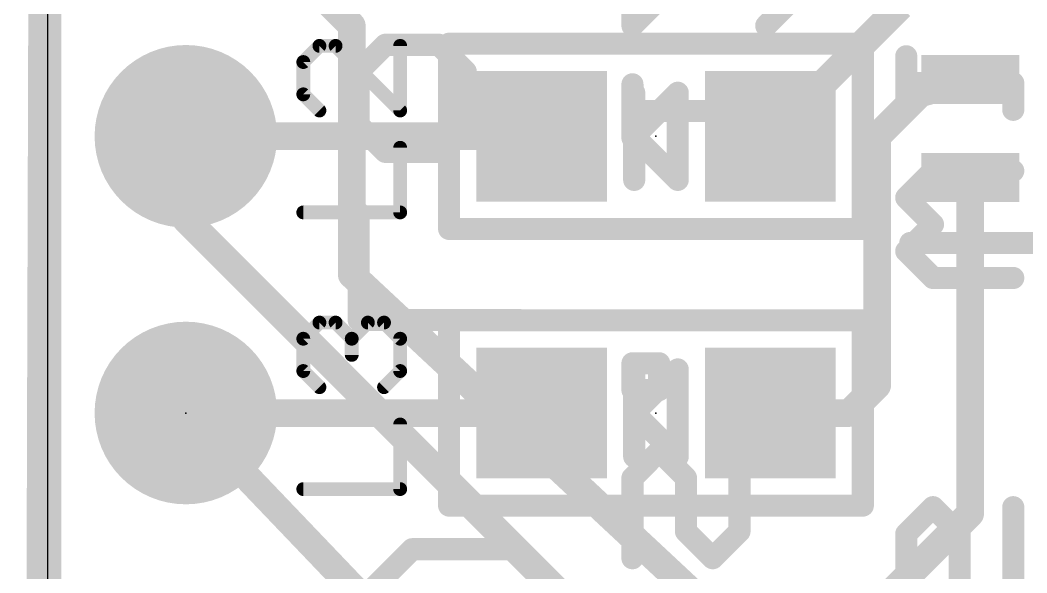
# Model space of a CAD drawing. Extents: x -0.3 to 18.1, y -0.3 to 42.1.
# Drawn here: x -0.25 to 8.99, y 19.49 to 24.56 of the extents above; entities that cross this region are included whole.
import ezdxf

# ---------------------------------------------------------------- set-up
doc = ezdxf.new("R2010")
doc.units = 0
for name, color, linetype in [('1', 12, 'CONTINUOUS'), ('16', 132, 'CONTINUOUS'), ('17', 110, 'CONTINUOUS'), ('20', 53, 'CONTINUOUS'), ('21', 40, 'CONTINUOUS'), ('22', 6, 'CONTINUOUS'), ('23', 40, 'CONTINUOUS')]:
    doc.layers.add(name, color=color, linetype=linetype)

# ---------------------------------------------------------------- blocks, each defined once
blk = doc.blocks.new('ROUNDP')
at = {"const_width": 0.5}
blk.add_lwpolyline([(0, -0.25, 1), (0, 0.25, 1), (0, -0.25)], format="xyb", dxfattribs=at)
blk = doc.blocks.new('RECT')
blk.add_solid([(-0.5, -0.5), (0.5, -0.5), (-0.5, 0.5), (0.5, 0.5)])

msp = doc.modelspace()

# ---------------------------------------------------------------- linework, layer by layer
at = {"layer": '1'}
for points, const_width in [([(0, -0.127), (0, 41.969)], 0.25), ([(6.638, 23.495), (7.832, 24.689)], 0.254), ([(8.014, 23.889), (8.474, 24.016)], 0.254), ([(7.62, 23.495), (8.014, 23.889)], 0.254), ([(4.538, 23.495), (1.27, 23.495)], 0.254), ([(7.62, 21.209), (7.62, 23.495)], 0.254), ([(8.474, 20.031), (8.474, 23.116)], 0.254), ([(7.366, 20.955), (7.62, 21.209)], 0.254), ([(4.538, 20.955), (1.27, 20.955)], 0.254), ([(6.638, 20.955), (7.366, 20.955)], 0.254), ([(6.858, 18.415), (8.474, 20.031)], 0.254)]:
    msp.add_lwpolyline(points, dxfattribs=dict(at, const_width=const_width))
at = {"layer": '1', "const_width": 0.127}
for points in [[(8.4909, 23.9548, 1), (8.4571, 24.0772)], [(7.9971, 23.9502, 1), (8.0309, 23.8278)], [(8.0589, 23.8441, 1), (7.9691, 23.9339)], [(1.27, 23.5585, 1), (1.27, 23.4315)], [(4.538, 23.4315, 1), (4.538, 23.5585)], [(6.5931, 23.5399, 1), (6.6829, 23.4501)], [(7.6835, 23.495, 1), (7.5565, 23.495)], [(7.5751, 23.5399, 1), (7.6649, 23.4501)], [(8.5375, 23.116, 1), (8.4105, 23.116)], [(7.5565, 21.209, 1), (7.6835, 21.209)], [(7.6649, 21.1641, 1), (7.5751, 21.2539)], [(1.27, 21.0185, 1), (1.27, 20.8915)], [(4.538, 20.8915, 1), (4.538, 21.0185)], [(6.638, 21.0185, 1), (6.638, 20.8915)], [(7.3211, 20.9999, 1), (7.4109, 20.9101)], [(7.366, 20.8915, 1), (7.366, 21.0185)], [(8.5189, 19.9861, 1), (8.4291, 20.0759)], [(8.4105, 20.031, 1), (8.5375, 20.031)]]:
    msp.add_lwpolyline(points, format="xyb", dxfattribs=at)
at = {"layer": '16'}
for points, const_width in [([(-0.127, -0.127), (0, 41.969)], 0.25), ([(2.794, 24.511), (1.27, 26.035)], 0.254), ([(2.794, 22.225), (2.794, 24.511)], 0.254), ([(1.27, 22.733), (1.27, 23.495)], 0.254), ([(6.858, 17.145), (1.27, 22.733)], 0.254), ([(6.604, 18.669), (2.794, 22.225)], 0.254), ([(6.858, 15.113), (1.27, 20.955)], 0.254)]:
    msp.add_lwpolyline(points, dxfattribs=dict(at, const_width=const_width))
at = {"layer": '16', "const_width": 0.127}
for points in [[(2.8575, 24.511, 1), (2.7305, 24.511)], [(2.7491, 24.4661, 1), (2.8389, 24.5559)], [(1.3335, 23.495, 1), (1.2065, 23.495)], [(1.3149, 22.7779, 1), (1.2251, 22.6881)], [(1.2065, 22.733, 1), (1.3335, 22.733)], [(2.8373, 22.2714, 1), (2.7507, 22.1786)], [(2.7305, 22.225, 1), (2.8575, 22.225)], [(1.3159, 20.9989, 1), (1.2241, 20.9111)]]:
    msp.add_lwpolyline(points, format="xyb", dxfattribs=at)
at = {"layer": '20'}
msp.add_line((0, 39.37), (0, 2.54), dxfattribs=at)
at = {"layer": '21'}
for points, const_width in [([(3.688, 22.645), (3.688, 24.345)], 0.2032), ([(3.688, 24.345), (7.488, 24.345)], 0.2032), ([(7.488, 24.345), (7.488, 22.645)], 0.2032), ([(2.497, 24.3252), (2.3487, 24.1769)], 0.127), ([(2.6453, 24.3252), (2.497, 24.3252)], 0.127), ([(3.2385, 23.732), (2.6453, 24.3252)], 0.127), ([(3.2385, 24.3252), (3.2385, 23.732)], 0.127), ([(2.3487, 24.1769), (2.3487, 23.8803)], 0.127), ([(5.388, 23.495), (5.388, 23.895)], 0.2032), ([(5.788, 23.895), (5.388, 23.495)], 0.2032), ([(5.788, 23.095), (5.788, 23.895)], 0.2032), ([(2.3487, 23.8803), (2.497, 23.732)], 0.127), ([(5.388, 23.095), (5.388, 23.495)], 0.2032), ([(5.388, 23.495), (5.788, 23.095)], 0.2032), ([(3.2385, 22.7965), (3.2385, 23.3897)], 0.127), ([(2.3487, 22.7965), (3.2385, 22.7965)], 0.127), ([(7.488, 22.645), (3.688, 22.645)], 0.2032), ([(10.724, 22.516), (7.924, 22.516)], 0.2032), ([(2.3487, 21.6369), (2.497, 21.7852)], 0.127), ([(2.497, 21.7852), (2.6453, 21.7852)], 0.127), ([(2.6453, 21.7852), (2.7936, 21.6369)], 0.127), ([(2.7936, 21.6369), (2.9419, 21.7852)], 0.127), ([(2.9419, 21.7852), (3.0902, 21.7852)], 0.127), ([(3.0902, 21.7852), (3.2385, 21.6369)], 0.127), ([(3.688, 20.105), (3.688, 21.805)], 0.2032), ([(3.688, 21.805), (7.488, 21.805)], 0.2032), ([(7.488, 21.805), (7.488, 20.105)], 0.2032), ([(2.3487, 21.3403), (2.3487, 21.6369)], 0.127), ([(2.7936, 21.6369), (2.7936, 21.4886)], 0.127), ([(3.2385, 21.6369), (3.2385, 21.3403)], 0.127), ([(5.388, 20.955), (5.388, 21.355)], 0.2032), ([(5.788, 21.355), (5.388, 20.955)], 0.2032), ([(5.788, 20.555), (5.788, 21.355)], 0.2032), ([(2.497, 21.192), (2.3487, 21.3403)], 0.127), ([(3.2385, 21.3403), (3.0902, 21.192)], 0.127), ([(5.388, 20.555), (5.388, 20.955)], 0.2032), ([(5.388, 20.955), (5.788, 20.555)], 0.2032), ([(3.2385, 20.2565), (3.2385, 20.8497)], 0.127), ([(2.3487, 20.2565), (3.2385, 20.2565)], 0.127), ([(7.488, 20.105), (3.688, 20.105)], 0.2032)]:
    msp.add_lwpolyline(points, dxfattribs=dict(at, const_width=const_width))
for points, const_width in [([(3.7388, 24.345, 1), (3.6372, 24.345)], 0.1016), ([(3.688, 24.3958, 1), (3.688, 24.2942)], 0.1016), ([(7.5388, 24.345, 1), (7.4372, 24.345)], 0.1016), ([(7.488, 24.2942, 1), (7.488, 24.3958)], 0.1016), ([(2.497, 24.3569, 1), (2.497, 24.2934)], 0.0635), ([(2.5195, 24.3027, 1), (2.4746, 24.3476)], 0.0635), ([(2.6678, 24.3476, 1), (2.6229, 24.3027)], 0.0635), ([(2.6453, 24.2934, 1), (2.6453, 24.3569)], 0.0635), ([(3.2703, 24.3252, 1), (3.2067, 24.3252)], 0.0635), ([(2.3805, 24.1769, 1), (2.317, 24.1769)], 0.0635), ([(2.3263, 24.1993, 1), (2.3712, 24.1544)], 0.0635), ([(5.4388, 23.895, 1), (5.3372, 23.895)], 0.1016), ([(5.8388, 23.895, 1), (5.7372, 23.895)], 0.1016), ([(5.8239, 23.8591, 1), (5.7521, 23.9309)], 0.1016), ([(2.3712, 23.9028, 1), (2.3263, 23.8579)], 0.0635), ([(2.317, 23.8803, 1), (2.3805, 23.8803)], 0.0635), ([(2.4746, 23.7096, 1), (2.5195, 23.7545)], 0.0635), ([(3.216, 23.7096, 1), (3.261, 23.7545)], 0.0635), ([(3.2067, 23.732, 1), (3.2703, 23.732)], 0.0635), ([(5.4388, 23.495, 1), (5.3372, 23.495)], 0.1016), ([(5.4239, 23.5309, 1), (5.3521, 23.4591)], 0.1016), ([(5.3521, 23.5309, 1), (5.4239, 23.4591)], 0.1016), ([(5.3372, 23.495, 1), (5.4388, 23.495)], 0.1016), ([(3.2703, 23.3897, 1), (3.2067, 23.3897)], 0.0635), ([(5.3372, 23.095, 1), (5.4388, 23.095)], 0.1016), ([(5.7372, 23.095, 1), (5.8388, 23.095)], 0.1016), ([(5.7521, 23.0591, 1), (5.8239, 23.1309)], 0.1016), ([(2.3487, 22.8283, 1), (2.3487, 22.7648)], 0.0635), ([(3.2385, 22.7648, 1), (3.2385, 22.8283)], 0.0635), ([(3.2067, 22.7965, 1), (3.2703, 22.7965)], 0.0635), ([(3.688, 22.6958, 1), (3.688, 22.5942)], 0.1016), ([(3.6372, 22.645, 1), (3.7388, 22.645)], 0.1016), ([(7.4372, 22.645, 1), (7.5388, 22.645)], 0.1016), ([(7.488, 22.5942, 1), (7.488, 22.6958)], 0.1016), ([(7.924, 22.5668, 1), (7.924, 22.4652)], 0.1016), ([(2.497, 21.8169, 1), (2.497, 21.7534)], 0.0635), ([(2.5195, 21.7627, 1), (2.4746, 21.8076)], 0.0635), ([(2.6678, 21.8076, 1), (2.6229, 21.7627)], 0.0635), ([(2.6453, 21.7534, 1), (2.6453, 21.8169)], 0.0635), ([(2.9419, 21.8169, 1), (2.9419, 21.7534)], 0.0635), ([(2.9644, 21.7627, 1), (2.9195, 21.8076)], 0.0635), ([(3.1127, 21.8076, 1), (3.0678, 21.7627)], 0.0635), ([(3.0902, 21.7534, 1), (3.0902, 21.8169)], 0.0635), ([(3.7388, 21.805, 1), (3.6372, 21.805)], 0.1016), ([(3.688, 21.8558, 1), (3.688, 21.7542)], 0.1016), ([(7.5388, 21.805, 1), (7.4372, 21.805)], 0.1016), ([(7.488, 21.7542, 1), (7.488, 21.8558)], 0.1016), ([(2.3805, 21.6369, 1), (2.317, 21.6369)], 0.0635), ([(2.3263, 21.6593, 1), (2.3712, 21.6144)], 0.0635), ([(2.8254, 21.6369, 1), (2.7619, 21.6369)], 0.0635), ([(2.7712, 21.6593, 1), (2.8161, 21.6144)], 0.0635), ([(2.7712, 21.6144, 1), (2.8161, 21.6593)], 0.0635), ([(3.2703, 21.6369, 1), (3.2067, 21.6369)], 0.0635), ([(3.216, 21.6144, 1), (3.261, 21.6593)], 0.0635), ([(2.7619, 21.4886, 1), (2.8254, 21.4886)], 0.0635), ([(5.4388, 21.355, 1), (5.3372, 21.355)], 0.1016), ([(5.8388, 21.355, 1), (5.7372, 21.355)], 0.1016), ([(5.8239, 21.3191, 1), (5.7521, 21.3909)], 0.1016), ([(2.3712, 21.3628, 1), (2.3263, 21.3179)], 0.0635), ([(2.317, 21.3403, 1), (2.3805, 21.3403)], 0.0635), ([(3.2067, 21.3403, 1), (3.2703, 21.3403)], 0.0635), ([(3.261, 21.3179, 1), (3.216, 21.3628)], 0.0635), ([(2.4746, 21.1696, 1), (2.5195, 21.2145)], 0.0635), ([(3.0678, 21.2145, 1), (3.1127, 21.1696)], 0.0635), ([(5.4388, 20.955, 1), (5.3372, 20.955)], 0.1016), ([(5.4239, 20.9909, 1), (5.3521, 20.9191)], 0.1016), ([(5.3521, 20.9909, 1), (5.4239, 20.9191)], 0.1016), ([(5.3372, 20.955, 1), (5.4388, 20.955)], 0.1016), ([(3.2703, 20.8497, 1), (3.2067, 20.8497)], 0.0635), ([(5.7521, 20.5191, 1), (5.8239, 20.5909)], 0.1016), ([(5.3372, 20.555, 1), (5.4388, 20.555)], 0.1016), ([(5.7372, 20.555, 1), (5.8388, 20.555)], 0.1016), ([(2.3487, 20.2883, 1), (2.3487, 20.2248)], 0.0635), ([(3.2067, 20.2565, 1), (3.2703, 20.2565)], 0.0635), ([(3.2385, 20.2248, 1), (3.2385, 20.2883)], 0.0635), ([(3.688, 20.1558, 1), (3.688, 20.0542)], 0.1016), ([(7.488, 20.0542, 1), (7.488, 20.1558)], 0.1016), ([(3.6372, 20.105, 1), (3.7388, 20.105)], 0.1016), ([(7.4372, 20.105, 1), (7.5388, 20.105)], 0.1016)]:
    msp.add_lwpolyline(points, format="xyb", dxfattribs=dict(at, const_width=const_width))
at = {"layer": '22', "const_width": 0.2032}
for points in [[(5.3721, 25.4931), (5.3721, 24.5101)], [(5.3721, 24.5101), (6.3551, 25.4931)], [(6.8466, 24.7558), (6.6008, 24.5101)], [(2.8575, 24.0896), (3.1032, 24.3354)], [(3.1032, 24.3354), (3.5947, 24.3354)], [(3.5947, 24.3354), (3.8405, 24.0896)], [(7.8867, 23.7383), (7.8867, 24.2298)], [(2.8575, 23.5981), (2.8575, 24.0896)], [(3.8405, 24.0896), (3.8405, 23.5981)], [(5.3721, 23.481), (5.3721, 23.9725)], [(6.8466, 23.481), (6.8466, 23.9725)], [(8.8697, 23.984), (7.8867, 23.984)], [(8.8697, 23.7383), (8.8697, 23.984)], [(5.3721, 23.7268), (6.8466, 23.7268)], [(3.1032, 23.3524), (2.8575, 23.5981)], [(3.8405, 23.5981), (3.5947, 23.3524)], [(3.5947, 23.3524), (3.1032, 23.3524)], [(7.8867, 22.9319), (8.1324, 23.1777)], [(8.1324, 23.1777), (8.8697, 23.1777)], [(8.1324, 22.6862), (7.8867, 22.9319)], [(2.8575, 21.8088), (2.8575, 22.7918)], [(7.8867, 22.4404), (8.1324, 22.6862)], [(8.1324, 22.1947), (7.8867, 22.4404)], [(8.8697, 22.1947), (8.1324, 22.1947)], [(4.332, 21.8088), (2.8575, 21.8088)], [(5.6178, 21.4114), (5.3721, 21.4114)], [(5.3721, 21.4114), (5.3721, 21.1656)], [(5.6178, 21.1656), (5.6178, 21.4114)], [(5.3721, 21.1656), (5.6178, 21.1656)], [(5.3721, 20.3592), (5.6178, 20.605)], [(5.6178, 20.605), (5.8636, 20.3592)], [(6.3551, 19.8677), (6.3551, 20.605)], [(5.3721, 19.622), (5.3721, 20.3592)], [(5.8636, 20.3592), (5.8636, 19.8677)], [(7.8867, 19.8447), (8.1324, 20.0904)], [(8.1324, 20.0904), (8.3782, 19.8447)], [(8.8697, 19.3532), (8.8697, 20.0904)], [(5.8636, 19.8677), (6.1093, 19.622)], [(6.1093, 19.622), (6.3551, 19.8677)], [(7.8867, 19.1075), (7.8867, 19.8447)], [(8.3782, 19.8447), (8.3782, 19.3532)], [(2.8575, 19.2131), (3.349, 19.7045)], [(3.349, 19.7045), (4.332, 19.7045)]]:
    msp.add_lwpolyline(points, dxfattribs=at)
at = {"layer": '22', "const_width": 0.1016}
for points in [[(5.3362, 24.546, 1), (5.408, 24.4742)], [(6.5649, 24.546, 1), (6.6367, 24.4742)], [(5.3213, 24.5101, 1), (5.4229, 24.5101)], [(3.1032, 24.3862, 1), (3.1032, 24.2846)], [(3.1392, 24.2994, 1), (3.0673, 24.3713)], [(3.6306, 24.3713, 1), (3.5588, 24.2994)], [(3.5947, 24.2846, 1), (3.5947, 24.3862)], [(7.9375, 24.2298, 1), (7.8359, 24.2298)], [(2.9083, 24.0896, 1), (2.8067, 24.0896)], [(2.8216, 24.1255, 1), (2.8934, 24.0537)], [(3.8913, 24.0896, 1), (3.7897, 24.0896)], [(3.8046, 24.0537, 1), (3.8764, 24.1255)], [(5.4229, 23.9725, 1), (5.3213, 23.9725)], [(6.8974, 23.9725, 1), (6.7958, 23.9725)], [(7.8867, 24.0348, 1), (7.8867, 23.9332)], [(8.9205, 23.984, 1), (8.8189, 23.984)], [(8.8697, 23.9332, 1), (8.8697, 24.0348)], [(5.3721, 23.7776, 1), (5.3721, 23.676)], [(6.8466, 23.676, 1), (6.8466, 23.7776)], [(7.8359, 23.7383, 1), (7.9375, 23.7383)], [(8.8189, 23.7383, 1), (8.9205, 23.7383)], [(2.8934, 23.6341, 1), (2.8216, 23.5622)], [(3.8764, 23.5622, 1), (3.8046, 23.6341)], [(2.8067, 23.5981, 1), (2.9083, 23.5981)], [(3.7897, 23.5981, 1), (3.8913, 23.5981)], [(5.3213, 23.481, 1), (5.4229, 23.481)], [(6.7958, 23.481, 1), (6.8974, 23.481)], [(3.1032, 23.4032, 1), (3.1032, 23.3016)], [(3.0673, 23.3165, 1), (3.1392, 23.3883)], [(3.5588, 23.3883, 1), (3.6306, 23.3165)], [(3.5947, 23.3016, 1), (3.5947, 23.4032)], [(8.1324, 23.2285, 1), (8.1324, 23.1269)], [(8.1684, 23.1417, 1), (8.0965, 23.2136)], [(8.8697, 23.1269, 1), (8.8697, 23.2285)], [(7.9226, 22.9678, 1), (7.8508, 22.896)], [(7.8508, 22.9678, 1), (7.9226, 22.896)], [(2.9083, 22.7918, 1), (2.8067, 22.7918)], [(8.1684, 22.6503, 1), (8.0965, 22.7221)], [(8.0965, 22.6503, 1), (8.1684, 22.7221)], [(7.9226, 22.4763, 1), (7.8508, 22.4045)], [(7.8508, 22.4763, 1), (7.9226, 22.4045)], [(8.1324, 22.2455, 1), (8.1324, 22.1439)], [(8.8697, 22.1439, 1), (8.8697, 22.2455)], [(8.0965, 22.1588, 1), (8.1684, 22.2306)], [(2.8575, 21.8596, 1), (2.8575, 21.758)], [(2.8067, 21.8088, 1), (2.9083, 21.8088)], [(4.332, 21.758, 1), (4.332, 21.8596)], [(5.3721, 21.4622, 1), (5.3721, 21.3606)], [(5.4229, 21.4114, 1), (5.3213, 21.4114)], [(5.6686, 21.4114, 1), (5.567, 21.4114)], [(5.6178, 21.3606, 1), (5.6178, 21.4622)], [(5.3721, 21.2164, 1), (5.3721, 21.1148)], [(5.3213, 21.1656, 1), (5.4229, 21.1656)], [(5.567, 21.1656, 1), (5.6686, 21.1656)], [(5.6178, 21.1148, 1), (5.6178, 21.2164)], [(5.6538, 20.6409, 1), (5.5819, 20.5691)], [(5.6538, 20.5691, 1), (5.5819, 20.6409)], [(6.4059, 20.605, 1), (6.3043, 20.605)], [(5.4229, 20.3592, 1), (5.3213, 20.3592)], [(5.3362, 20.3952, 1), (5.408, 20.3233)], [(5.9144, 20.3592, 1), (5.8128, 20.3592)], [(5.8277, 20.3233, 1), (5.8995, 20.3952)], [(8.1684, 20.1264, 1), (8.0965, 20.0545)], [(8.1684, 20.0545, 1), (8.0965, 20.1264)], [(8.9205, 20.0904, 1), (8.8189, 20.0904)], [(5.8995, 19.9037, 1), (5.8277, 19.8318)], [(5.8128, 19.8677, 1), (5.9144, 19.8677)], [(6.3043, 19.8677, 1), (6.4059, 19.8677)], [(6.391, 19.8318, 1), (6.3192, 19.9037)], [(7.9375, 19.8447, 1), (7.8359, 19.8447)], [(7.8508, 19.8806, 1), (7.9226, 19.8088)], [(8.429, 19.8447, 1), (8.3274, 19.8447)], [(8.3423, 19.8088, 1), (8.4141, 19.8806)], [(3.349, 19.7553, 1), (3.349, 19.6537)], [(3.3849, 19.6686, 1), (3.3131, 19.7405)], [(4.332, 19.6537, 1), (4.332, 19.7553)], [(6.0734, 19.6579, 1), (6.1452, 19.5861)], [(6.0734, 19.5861, 1), (6.1452, 19.6579)], [(5.3213, 19.622, 1), (5.4229, 19.622)]]:
    msp.add_lwpolyline(points, format="xyb", dxfattribs=at)
at = {"layer": '23'}
for p in [(5.588, 23.495), (1.27, 20.955), (5.588, 20.955)]:
    msp.add_point(p, dxfattribs=at)

# ---------------------------------------------------------------- block references
at = {"layer": '1'}
for p, xscale, yscale, rotation in [((8.474, 24.016), 0.45, 0.9, 270), ((4.538, 23.495), 1.2, 1.2, 90), ((6.638, 23.495), 1.2, 1.2, 90), ((8.474, 23.116), 0.45, 0.9, 270), ((4.538, 20.955), 1.2, 1.2, 90), ((6.638, 20.955), 1.2, 1.2, 90)]:
    msp.add_blockref('RECT', p, dxfattribs=dict(at, xscale=xscale, yscale=yscale, rotation=rotation))
at = {"layer": '17', "xscale": 1.6764, "yscale": 1.6764}
for p in [(1.27, 23.495), (1.27, 23.495), (1.27, 20.955), (1.27, 20.955)]:
    msp.add_blockref('ROUNDP', p, dxfattribs=at)

doc.saveas('drawing.dxf')
